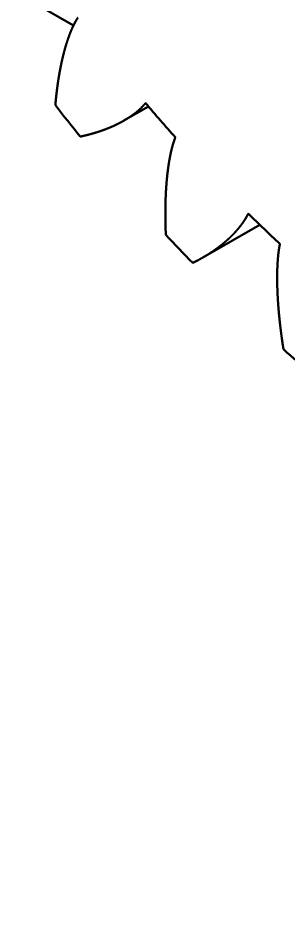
# Model space of a CAD drawing. Header units: inches. Extents: x 0.5 to 16.8, y 0.4 to 9.6.
# Drawn here: x 1.1137 to 1.1633, y 1.4679 to 1.6318 of the extents above; entities that cross this region are included whole.
import ezdxf

# ---------------------------------------------------------------- set-up
doc = ezdxf.new("R2010")
doc.units = ezdxf.units.IN
doc.header["$LTSCALE"] = 0.75
doc.header["$MEASUREMENT"] = 0
doc.layers.add('Hatching', color=7, linetype='Continuous', lineweight=25)
doc.layers.add('Visible', color=7, linetype='Continuous', lineweight=50)

msp = doc.modelspace()

# ---------------------------------------------------------------- hatches: boundary and pattern name
at = {"layer": 'Hatching'}
h = msp.add_hatch(dxfattribs=at)
h.set_pattern_fill('ANSI31', color=256, style=0)
h.set_pattern_definition([(45, (0, 0), (-0.08838834764831845, 0.08838834764831845), [])])
h.paths.add_polyline_path([(1.272115672604877, 1.230693495406791), (1.272115672604877, 0.8685909302698389), (1.125381735892095, 0.7840924758821706), (1.122481855719906, 0.7421889276050104), (1.341712796737421, 0.8684356302079299), (1.341712796737421, 1.270771813693432)], flags=0)
edge = h.paths.add_edge_path(flags=0)
edge.add_line((1.391386811446687, 1.952320323526026), (1.391386811446687, 2.052232296103152))
edge.add_spline(control_points=[(1.391386811446687, 2.052232296103152), (1.377259965054984, 2.060654277382311), (1.363753047809975, 2.070170173687563), (1.350900890002909, 2.08073525168111)], knot_values=[-0.8692337386068395, -0.8692337386068395, -0.8692337386068395, -0.8692337386068395, 0, 0, 0, 0], degree=3, periodic=0)
edge.add_line((1.350900890002909, 2.08073525168111), (1.209478260885587, 1.999295375919818))
edge.add_line((1.209478260885587, 1.999295375919817), (1.203678500541208, 1.915488279365497))
edge.add_line((1.203678500541208, 1.915488279365497), (1.272115672604877, 1.954898625680694))
edge.add_line((1.272115672604877, 1.954898625680694), (1.272115672604877, 1.941965431299426))
edge.add_line((1.272115672604877, 1.941965431299426), (1.272115672604877, 1.808795586898658))
edge.add_line((1.272115672604877, 1.808795586898659), (1.272115672604877, 1.805181086854473))
edge.add_line((1.272115672604877, 1.805181086854473), (1.364415378629458, 1.858332952566217))
edge.add_line((1.364415378629458, 1.858332952566216), (1.364415556446126, 1.858333054964025))
edge.add_line((1.364415556446126, 1.858333054964025), (1.364415556446126, 1.93477692982627))
edge.add_line((1.364415556446126, 1.93477692982627), (1.364415556446126, 1.936788610743698))
edge.add_line((1.364415556446126, 1.936788610743698), (1.391386811446687, 1.952320323526026))
edge = h.paths.add_edge_path(flags=0)
edge.add_line((2.183810828106453, 2.44459779323151), (2.183810828106453, 2.409335481080076))
edge.add_ellipse((2.179732099533317, 2.125987657432125), major_axis=(0.1715464634027644, 0.2978952465656143), ratio=0.5780931159158107, start_angle=22.907715956471577, end_angle=43.927750194615726, ccw=False)
edge.add_ellipse((2.179732099533161, 2.125987657431592), major_axis=(0.1715464634030565, 0.2978952465661215), ratio=0.5780931159158108, start_angle=21.69678543129362, end_angle=22.907715956471293, ccw=False)
edge.add_ellipse((2.179732099533317, 2.125987657432128), major_axis=(0.171546463402763, 0.297895246565612), ratio=0.5780931159158107, start_angle=1.1368683772161603e-13, end_angle=21.696785431291516, ccw=False)
edge.add_ellipse((2.179732099533318, 2.125987657432129), major_axis=(0.1715464634027618, 0.2978952465656107), ratio=0.5780931159158107, start_angle=-40.34715164071412, end_angle=1.1368683772161603e-13, ccw=False)
edge.add_line((2.421966286965489, 2.288820034675898), (2.452826259426073, 1.878432607625968))
edge.add_line((2.452826259426073, 1.878432607625969), (2.487745440786655, 1.898541226801282))
edge.add_line((2.487745440786655, 1.898541226801282), (2.450214348346548, 2.397643696206944))
edge.add_line((2.450214348346549, 2.397643696206944), (2.436343004578483, 2.388319232532913))
edge.add_line((2.436343004578483, 2.388319232532912), (2.434932700674723, 2.4070739800027))
edge.add_line((2.434932700674722, 2.4070739800027), (2.448804044442788, 2.416398443676731))
edge.add_line((2.448804044442788, 2.416398443676731), (2.44824168750118, 2.423876876090917))
edge.add_line((2.44824168750118, 2.423876876090917), (2.434370343733114, 2.414552412416886))
edge.add_line((2.434370343733114, 2.414552412416886), (2.433451864674693, 2.426766689602851))
edge.add_line((2.433451864674693, 2.426766689602851), (2.447323208442759, 2.436091153276882))
edge.add_line((2.447323208442759, 2.436091153276882), (2.446663724352513, 2.444861218749951))
edge.add_line((2.446663724352512, 2.444861218749952), (2.432792380584447, 2.43553675507592))
edge.add_line((2.432792380584447, 2.435536755075921), (2.432206682516041, 2.443325586502398))
edge.add_line((2.432206682516041, 2.443325586502398), (2.446078026284107, 2.452650050176429))
edge.add_line((2.446078026284107, 2.452650050176429), (2.427427933205116, 2.700665945936036))
edge.add_line((2.427427933205116, 2.700665945936037), (2.286005304087794, 2.619226070174745))
edge.add_spline(control_points=[(2.286005304087794, 2.619226070174745), (2.255478439323096, 2.558973047503467), (2.221257028979624, 2.500385397520462), (2.183810828106453, 2.44459779323151)], knot_values=[-6.259704974376767, -6.259704974376767, -6.259704974376767, -6.259704974376767, -4.19816534612081, -4.19816534612081, -4.19816534612081, -4.19816534612081], degree=3, periodic=0)
edge = h.paths.add_edge_path(flags=0)
edge.add_ellipse((2.179732099533318, 2.125987657432128), major_axis=(0.02419443242311551, 0.04201431069597291), ratio=0.5780931159158106, start_angle=319.6528483592865, end_angle=360.0000000000007)
edge.add_ellipse((2.179732099533318, 2.125987657432129), major_axis=(0.02419443242311544, 0.04201431069597263), ratio=0.5780931159158107, start_angle=6.645711248792961e-13, end_angle=50.35149556989018)
edge.add_line((2.176468733189727, 2.1635653188239), (2.171511297313705, 2.160162426846264))
edge.add_line((2.171511297313705, 2.160162426846264), (1.364415556446125, 1.695386900652397))
edge.add_line((1.364415556446125, 1.695386900652397), (1.364415556446125, 1.697398581569825))
edge.add_line((1.364415556446126, 1.697398581569824), (1.364415556446126, 1.763137063888287))
edge.add_line((1.364415556446126, 1.763137063888287), (1.364415556446126, 1.77384245643207))
edge.add_line((1.364415556446126, 1.77384245643207), (1.272115672604877, 1.720690488322518))
edge.add_line((1.272115672604877, 1.720690488322518), (1.272115672604877, 1.601399425185891))
edge.add_line((1.272115672604877, 1.601399425185891), (1.286035097431386, 1.609415088843219))
edge.add_line((1.286035097431386, 1.609415088843219), (1.286035097431386, 1.553088023155249))
edge.add_line((1.286035097431386, 1.553088023155249), (1.272115672604877, 1.545072359497921))
edge.add_line((1.272115672604877, 1.545072359497921), (1.272115672604877, 1.359441074122152))
edge.add_line((1.272115672604877, 1.359441074122152), (1.341712796737422, 1.399519392408793))
edge.add_line((1.341712796737422, 1.399519392408793), (1.341712796737422, 1.431706287087633))
edge.add_line((1.341712796737421, 1.431706287087633), (1.783654534979079, 1.686203608207804))
edge.add_line((1.783654534979079, 1.686203608207804), (1.818453097045297, 1.706242767351094))
edge.add_line((1.818453097045297, 1.706242767351094), (1.888050221177896, 1.746321085637766))
edge.add_line((1.888050221177896, 1.746321085637766), (2.211676848394228, 1.932685265670646))
edge.add_line((2.211676848394228, 1.932685265670646), (2.211676848394228, 1.8562413908084))
edge.add_line((2.211676848394228, 1.856241390808401), (2.232555985633991, 1.868264886294393))
edge.add_line((2.232555985633991, 1.868264886294393), (2.232555985633991, 1.866253205376964))
edge.add_line((2.232555985633991, 1.866253205376964), (2.232555985633991, 1.830042948863269))
edge.add_line((2.232555985633991, 1.830042948863269), (2.232555985633991, 1.828031267945843))
edge.add_line((2.232555985633991, 1.828031267945843), (2.211676848394228, 1.81600777245985))
edge.add_line((2.211676848394228, 1.81600777245985), (2.211676848394228, 1.739563897597606))
edge.add_line((2.211676848394228, 1.739563897597606), (2.243311171262577, 1.757780892574086))
edge.add_line((2.243311171262577, 1.757780892574085), (2.2138961304445, 2.148953079565431))

# ---------------------------------------------------------------- linework, layer by layer
at = {"layer": 'Visible', "extrusion": (0, 0.81754712484254, 0.5758617009853116)}
for p, q in [((1.123888523055484, 1.630430697969935, 0.3734666578417216), (1.113672418036458, 1.636313761583445, 0.365114510556499)), ((1.137670111566422, 1.615529440338157, 0.5390702744165583), (1.133167105258053, 1.61293633146625, 0.5427516942767435)), ((1.15811970563982, 1.593775981131812, 0.5342021205154266), (1.147665421693546, 1.587755759395829, 0.5427489902982011))]:
    msp.add_line(p, q, dxfattribs=at)
at = {"layer": 'Visible', "extrusion": (0.7071067811866525, 0.4071957137922734, -0.578093115915639)}
for centre, radius, start, end in [((0.8929042550210399, 1.674707526682756, 1.144289887025837), 0.221456692914123, 254.4976421706527, 256.4475844594356), ((0.8929042550211334, 1.67470752668285, 1.144289887025837), 0.2214566929142141, 246.125549147479, 248.0754914361557), ((0.8929042550211032, 1.67470752668205, 1.144289887025739), 0.2214566929135154, 237.7534561241539, 239.7033984129412)]:
    msp.add_arc(centre, radius, start, end, dxfattribs=at)
at = {"layer": 'Visible', "extrusion": (-0.7071067811866525, -0.4071957137922734, 0.578093115915639)}
for centre, radius, start, end in [((-0.8929042550209277, 1.674707526681875, -1.144289887025739), 0.1993110236219107, 287.4683888078373, 289.9584775853808), ((-0.8929042550210536, 1.674707526682, -1.144289887025739), 0.199311023622105, 295.8404818310497, 298.3305706085919)]:
    msp.add_arc(centre, radius, start, end, dxfattribs=at)
at = {"layer": 'Visible'}
for points in [[(1.124681704723571, 1.631840564974732, 0.5456883121868018), (1.12464770968154, 1.631788294661258, 0.5456099124079602), (1.124580249533665, 1.631683077554971, 0.5454532845565138), (1.124480649123598, 1.631523222455135, 0.5452188578992287), (1.124351030746311, 1.631306020192949, 0.5449073200884217), (1.124194306374648, 1.631027755213389, 0.5445196158123972), (1.12404283954811, 1.630742785494625, 0.5441336197471923), (1.123896528965361, 1.630451250345525, 0.5437493061088243), (1.123755186977178, 1.630153406050461, 0.5433666258931359), (1.123618517433442, 1.629849655637703, 0.542985500740179), (1.12348616322879, 1.629540484792585, 0.5426058359547472), (1.123357750475861, 1.629226402309039, 0.5422275325926278), (1.123232932644441, 1.628907880576633, 0.5418504995275134), (1.123111436968429, 1.628585292995534, 0.5414746661356592), (1.122993103051158, 1.628258861901293, 0.5410999928317213), (1.122877848854387, 1.627928704328919, 0.540726461705685), (1.122765642650393, 1.627594869730919, 0.5403540687826627), (1.122656473495226, 1.627257379682143, 0.5399828158734178), (1.122550320582832, 1.626916269066975, 0.5396127021001205), (1.122447127967916, 1.626571620045221, 0.5392437169030055), (1.122346819025552, 1.62622354259993, 0.5388758440267706), (1.122249306659342, 1.625872160789125, 0.5385090643213202), (1.122154504657374, 1.625517597442825, 0.5381433588539152), (1.122062339183685, 1.625159958655107, 0.5377787120400916), (1.121972757890489, 1.624799321487044, 0.5374151141293058), (1.121885723304786, 1.624435742974207, 0.5370525594617775), (1.121801207948465, 1.624069266773084, 0.5366910451754549), (1.121719188864517, 1.623699930585116, 0.5363305697483571), (1.121639641955426, 1.623327773840605, 0.535971131477127), (1.121562537352929, 1.622952843938317, 0.5356127272156571), (1.121487842226543, 1.6225751923133, 0.535255353035593), (1.121415522646657, 1.622194871769646, 0.5348990046291158), (1.121345545656368, 1.621811933522566, 0.5345436777590791), (1.12127788126736, 1.621426424297691, 0.5341893686578668), (1.121212504058803, 1.621038384039634, 0.5338360743674656), (1.121149392045481, 1.620647847917275, 0.5334837927673838), (1.121088525755567, 1.620254847965099, 0.5331325226054225), (1.121029887168788, 1.61985941490909, 0.5327822634821118), (1.120973458566823, 1.619461580127356, 0.5324330158273075), (1.120919221484201, 1.61906137733557, 0.5320847808028072), (1.1208671573213, 1.61865884084144, 0.5317375598231375), (1.120817247736795, 1.618254004169196, 0.5313913540700347), (1.120769475043744, 1.617846898650339, 0.5310461639748609), (1.120723822492891, 1.617437552102523, 0.530701988646153), (1.120680274551432, 1.617025987609742, 0.5303588253448293), (1.120638817793861, 1.616612223341057, 0.5300166704478777), (1.120607316921451, 1.616279462567475, 0.5297437503292358), (1.120584624480671, 1.616028911518455, 0.529539511100974), (1.120569910615359, 1.615861442072465, 0.5294035518370108), (1.120562657289611, 1.615777598496029, 0.5293356222600938)], [(1.125150403087446, 1.610000816998166, 0.5308781860339702), (1.125213597086713, 1.610014221395329, 0.5309649248603344), (1.125339810612331, 1.610041293093998, 0.5311383742871902), (1.125528607483375, 1.610082689354739, 0.5313984637494713), (1.125779288966442, 1.610139463064107, 0.5317450802071165), (1.126090888405088, 1.610213070028459, 0.532178066709082), (1.126400725036092, 1.610289330072287, 0.5326107657660237), (1.126708784477614, 1.610368260042062, 0.5330431716506281), (1.127015048524754, 1.610449879333909, 0.5334752757590718), (1.127319495330994, 1.610534208728615, 0.533907066005051), (1.127622100343615, 1.610621270082998, 0.5343385277548091), (1.127922837320966, 1.610711086011215, 0.5347696448362116), (1.128221679412491, 1.610803679433708, 0.535200400552656), (1.128518600225107, 1.610899073121083, 0.5356307786592479), (1.128813575168806, 1.610997288967732, 0.5360607645008754), (1.129106580136522, 1.611098349294822, 0.53649034431208), (1.129397589961172, 1.611202278274512, 0.5369195043359818), (1.129686576985932, 1.611309103247838, 0.5373482300013833), (1.129973509776391, 1.611418855858894, 0.5377765051498073), (1.130258351552584, 1.61153157345679, 0.5382043110988591), (1.130541061994791, 1.611647297092993, 0.5386316274477211), (1.130821599536375, 1.611766069028104, 0.5390584331194732), (1.131099923696183, 1.611887930138008, 0.5394847073922431), (1.131375997189934, 1.612012917581495, 0.5399104308335907), (1.131649789034327, 1.612141061285985, 0.5403355866260264), (1.131921269608029, 1.612272389752381, 0.5407601586139944), (1.132190404572157, 1.612406937165675, 0.5411841288729704), (1.132457148989033, 1.612544750258246, 0.541607475354669), (1.132721442065758, 1.612685894432772, 0.5420301697670659), (1.132983200026047, 1.612830462059306, 0.5424521746993725), (1.133242325840456, 1.612978561038335, 0.542873447472697), (1.133498721511842, 1.613130300378541, 0.5432939450018432), (1.133752300187098, 1.613285775943059, 0.5437136285748707), (1.134002997045627, 1.613445057639992, 0.5441324681464484), (1.134250784699816, 1.613608171268386, 0.5445504483886422), (1.134495646299001, 1.613775130251112, 0.5449675581463974), (1.134737542917264, 1.6139459741013, 0.5453837776375802), (1.134976382109471, 1.614120805488961, 0.5457990661050601), (1.135211988046194, 1.614299825447693, 0.5462133500824903), (1.13544406527717, 1.614483376061, 0.5466265091399224), (1.135672239960059, 1.614671892016155, 0.5470383921876457), (1.135896109411533, 1.6148658423578, 0.547448837060034), (1.136115289230929, 1.615065675088333, 0.5478576891309457), (1.136329460442539, 1.615271761731608, 0.5482648199330677), (1.136538420243596, 1.615484337649765, 0.5486701471869045), (1.136742058427899, 1.615703529861139, 0.5490736255601557), (1.136900675372544, 1.615884217810259, 0.5493949137237554), (1.137017220076359, 1.61602273705373, 0.5496350376569988), (1.137093842736704, 1.616116416940228, 0.5497947462720323), (1.137131885614963, 1.616163590314224, 0.5498745070777196)], [(1.142617844515371, 1.60985621256087, 0.552141999142992), (1.14259325957164, 1.609793566180907, 0.5520678008579791), (1.142544660733165, 1.609667666434149, 0.5519196752303736), (1.142473475625138, 1.609476995851035, 0.5516982996192789), (1.142381991188813, 1.609219123566889, 0.5514047590990437), (1.142273345099056, 1.608890715986732, 0.5510405434735959), (1.142170363595596, 1.608556293520003, 0.5506790198560538), (1.142072936257591, 1.608215982809927, 0.5503201423880936), (1.141980858772058, 1.607870016569847, 0.5499638250767618), (1.141893808864552, 1.607518760538347, 0.5496099313445955), (1.141811397970287, 1.607162655417378, 0.5492582963300757), (1.141733219225898, 1.606802162921892, 0.548908747592103), (1.141658895435739, 1.606437711857384, 0.5485611257958497), (1.141588129499269, 1.6060696414147, 0.548215306455075), (1.141520746361039, 1.605698153983405, 0.5478712180057788), (1.141456656066566, 1.605323356602919, 0.5475288258147055), (1.141395823301082, 1.604945295118425, 0.5471881189779728), (1.141338235313469, 1.604563990140621, 0.5468490964155538), (1.141283868635583, 1.604179474339692, 0.5465117524356344), (1.141232661627782, 1.603791823204456, 0.546176064813909), (1.141184530188639, 1.603401137422306, 0.5458420016026767), (1.1411393788444, 1.603007530426583, 0.5455095259196688), (1.141097113084015, 1.602611114533153, 0.5451786012757411), (1.141057651852407, 1.602211986885575, 0.544849196952496), (1.14102093745214, 1.601810218313696, 0.5445212922662884), (1.140986928344773, 1.601405861508736, 0.5441948735229369), (1.140955593838498, 1.600998957054339, 0.5438699317678125), (1.140926908139136, 1.60058954016097, 0.5435464602519635), (1.140900844187399, 1.60017764763527, 0.5432244518022559), (1.140877368631209, 1.599763323532677, 0.5429038966553195), (1.140856444891597, 1.599346615572806, 0.5425847836820529), (1.140838035213619, 1.598927572697045, 0.5422671011730122), (1.140822102930088, 1.598506242364698, 0.5419508377100848), (1.140808614663456, 1.598082667891825, 0.5416359829755529), (1.140797542078417, 1.597656886352461, 0.5413225284245852), (1.140788860586781, 1.597228930472628, 0.5410104670342459), (1.140782548303378, 1.596798830177089, 0.5406997931131959), (1.140778584838245, 1.596366614306353, 0.5403905020347807), (1.140776949994233, 1.595932312457215, 0.5400825899430152), (1.140777622596488, 1.595495956551519, 0.539776053421318), (1.140780581271883, 1.595057579111458, 0.5394708892340013), (1.140785804982897, 1.594617211881544, 0.5391670940118031), (1.140793273566942, 1.594174884415492, 0.5388646639067384), (1.140802968165644, 1.593730622732523, 0.5385635941800738), (1.140814871631846, 1.59328444808148, 0.5382638788242218), (1.140828969367703, 1.592836376934913, 0.5379655115879953), (1.140841993941194, 1.592476412162199, 0.5377278918255585), (1.140852741436447, 1.592205593530535, 0.5375502793332556), (1.140860341223743, 1.592024672499501, 0.5374321384915725), (1.140864249814967, 1.591934118164763, 0.5373731349424569)], [(1.145797887573735, 1.586763868540182, 0.5397660110905453), (1.145854137289007, 1.586791379441476, 0.5398541921725156), (1.145966443652014, 1.586846643754614, 0.5400304889998762), (1.146134323989372, 1.586930267757904, 0.5402947382298868), (1.14635700509416, 1.587043222666173, 0.5406466782004835), (1.146633417380144, 1.587186851248303, 0.5410859464381456), (1.146907879373884, 1.587332926665463, 0.5415245526313218), (1.14718037576813, 1.587481463784494, 0.5419624885266413), (1.147450887428931, 1.587632479376937, 0.5423997425344758), (1.147719391711234, 1.587785990918664, 0.542836299264121), (1.147985863351551, 1.587942016460349, 0.5432721405312636), (1.148250275442479, 1.588100574501393, 0.5437072464514565), (1.148512600481354, 1.588261683738944, 0.544141596555295), (1.148772811402068, 1.588425362806876, 0.5445751708610717), (1.149030882903389, 1.58859162978776, 0.5450079511583303), (1.149286790071073, 1.588760503318564, 0.5454399201002024), (1.149540506788526, 1.588932003779038, 0.5458710600965408), (1.149792004255232, 1.589106154390903, 0.5463013522759826), (1.150041249667993, 1.589282982151349, 0.5467307755313966), (1.150288204601111, 1.589462518992456, 0.5471593053529322), (1.150532826919516, 1.589644800033826, 0.547586914940725), (1.150775073191198, 1.589829861417247, 0.5480135766270859), (1.151014901155577, 1.590017738042167, 0.5484392633020007), (1.151252271949033, 1.590208461532533, 0.5488639497037581), (1.151487153396829, 1.590402057157208, 0.5492876142766797), (1.15171951475304, 1.590598548956935, 0.5497102363466375), (1.151949320228141, 1.590797966016922, 0.5501317926243815), (1.15217652273941, 1.591000348518679, 0.5505522538213252), (1.152401058312535, 1.591205753138476, 0.5509715816089051), (1.152622838506886, 1.591414260358539, 0.55138972449776), (1.152841760776482, 1.591625964368363, 0.5518066234026952), (1.153057721546702, 1.591840960330877, 0.5522222186640577), (1.153270629117742, 1.592059331791204, 0.5526364569642358), (1.153480415254762, 1.592281139363387, 0.5530492975361943), (1.153687051599718, 1.592506404687931, 0.5534607209366857), (1.153890521014091, 1.592735138478167, 0.5538707137480251), (1.154090782833464, 1.592967374512575, 0.5542792500230931), (1.154287739371739, 1.59320320239026, 0.5546862733872778), (1.154481204108833, 1.593442798638338, 0.5550916800358475), (1.154670863088995, 1.593686464427916, 0.5554952980854787), (1.154856318822112, 1.593934582792177, 0.5558969111384725), (1.155037143053505, 1.594187567186256, 0.5562962865929488), (1.155212926934382, 1.594445812563903, 0.5566932025553069), (1.155383331235953, 1.594709646414787, 0.5570874747651957), (1.155548140383416, 1.594979276051539, 0.5574789855650119), (1.155707237341176, 1.595254813195533, 0.5578676704934746), (1.155829906684176, 1.595480004978733, 0.5581763360844277), (1.155919313597678, 1.595651579858825, 0.5584065494996506), (1.155977765753505, 1.595767153733834, 0.5585594541095378), (1.156006703718504, 1.595825238326382, 0.5586357636644373)], [(1.161830663815181, 1.59028028574729, 0.5618537240646002), (1.161816012955569, 1.590208598499725, 0.5617853086809835), (1.161787311226362, 1.590064699446943, 0.5616488423181056), (1.161746058606695, 1.589847277193052, 0.5614452359895259), (1.161694657943826, 1.589554230986771, 0.5611759490664858), (1.161636405739046, 1.58918268024335, 0.5608429847155323), (1.161584104429949, 1.588805932663102, 0.5605136387938621), (1.161537636832236, 1.588424099523957, 0.5601878463464356), (1.161496786319731, 1.588037385008857, 0.559865486224193), (1.161461211366714, 1.587646109770851, 0.5595463665432607), (1.161430500227198, 1.587250660136625, 0.5592302557892267), (1.161404221736575, 1.586851440900857, 0.5589169116999321), (1.16138197607097, 1.586448828145574, 0.5586061101283986), (1.161363448126394, 1.586043119623905, 0.5582976753772688), (1.16134845192073, 1.5856344934657, 0.5579915054300056), (1.161336891502742, 1.585223044432452, 0.5576875496690431), (1.161328728720491, 1.584808813785768, 0.5573857904929147), (1.161323949288544, 1.584391820731962, 0.5570862239555876), (1.161322527576431, 1.583972095032247, 0.5567888396699944), (1.161324397564385, 1.583549703894243, 0.5564936042228292), (1.161329469467091, 1.583124736564441, 0.5562004706535424), (1.161337641466162, 1.582697293433906, 0.5559093851345336), (1.161348812768665, 1.582267473909646, 0.5556202943987094), (1.161362896827541, 1.581835364114892, 0.5553331532476338), (1.161379831823979, 1.581401027138987, 0.5550479305047927), (1.161399573039034, 1.580964510205269, 0.5547646047345489), (1.161422087223855, 1.580525849959382, 0.5544831610798653), (1.161447346295063, 1.580085078371007, 0.5542035877091799), (1.161475320809132, 1.579642228838134, 0.5539258721323068), (1.161505974638658, 1.579197341134319, 0.5536499981755917), (1.161539268240176, 1.578750458246104, 0.5533759477486145), (1.161575160833763, 1.578301624209548, 0.5531037019886402), (1.161613612826386, 1.577850881716687, 0.5528332425386348), (1.161654588162037, 1.577398269750065, 0.5525645527531798), (1.161698056191653, 1.576943821724003, 0.5522976186810539), (1.161743990253399, 1.576487567223083, 0.5520324285469631), (1.1617923665126, 1.576029533425079, 0.5517689723423692), (1.161843162643436, 1.575569746670608, 0.551507241311218), (1.16189635640103, 1.575108234144166, 0.5512472273939351), (1.161951924352707, 1.574645025293187, 0.5509889226688794), (1.162009842807038, 1.574180150160916, 0.5507323193188978), (1.162070088478231, 1.573713638036573, 0.5504774094955371), (1.162132639160063, 1.573245516065065, 0.5502241851534123), (1.162197474286131, 1.572775807913513, 0.5499726378070288), (1.162264575457357, 1.57230453254242, 0.5497227583087639), (1.162333927217787, 1.571831704376262, 0.5494745379132604), (1.162391199641206, 1.571452207628484, 0.5492772829596302), (1.162435158008066, 1.571166893443411, 0.5491300827048821), (1.162464909471964, 1.570976376844915, 0.5490322782529867), (1.16247989667545, 1.570881041760445, 0.548983458289594)]]:
    msp.add_open_spline(points, degree=5, dxfattribs=at)

doc.saveas('drawing.dxf')
